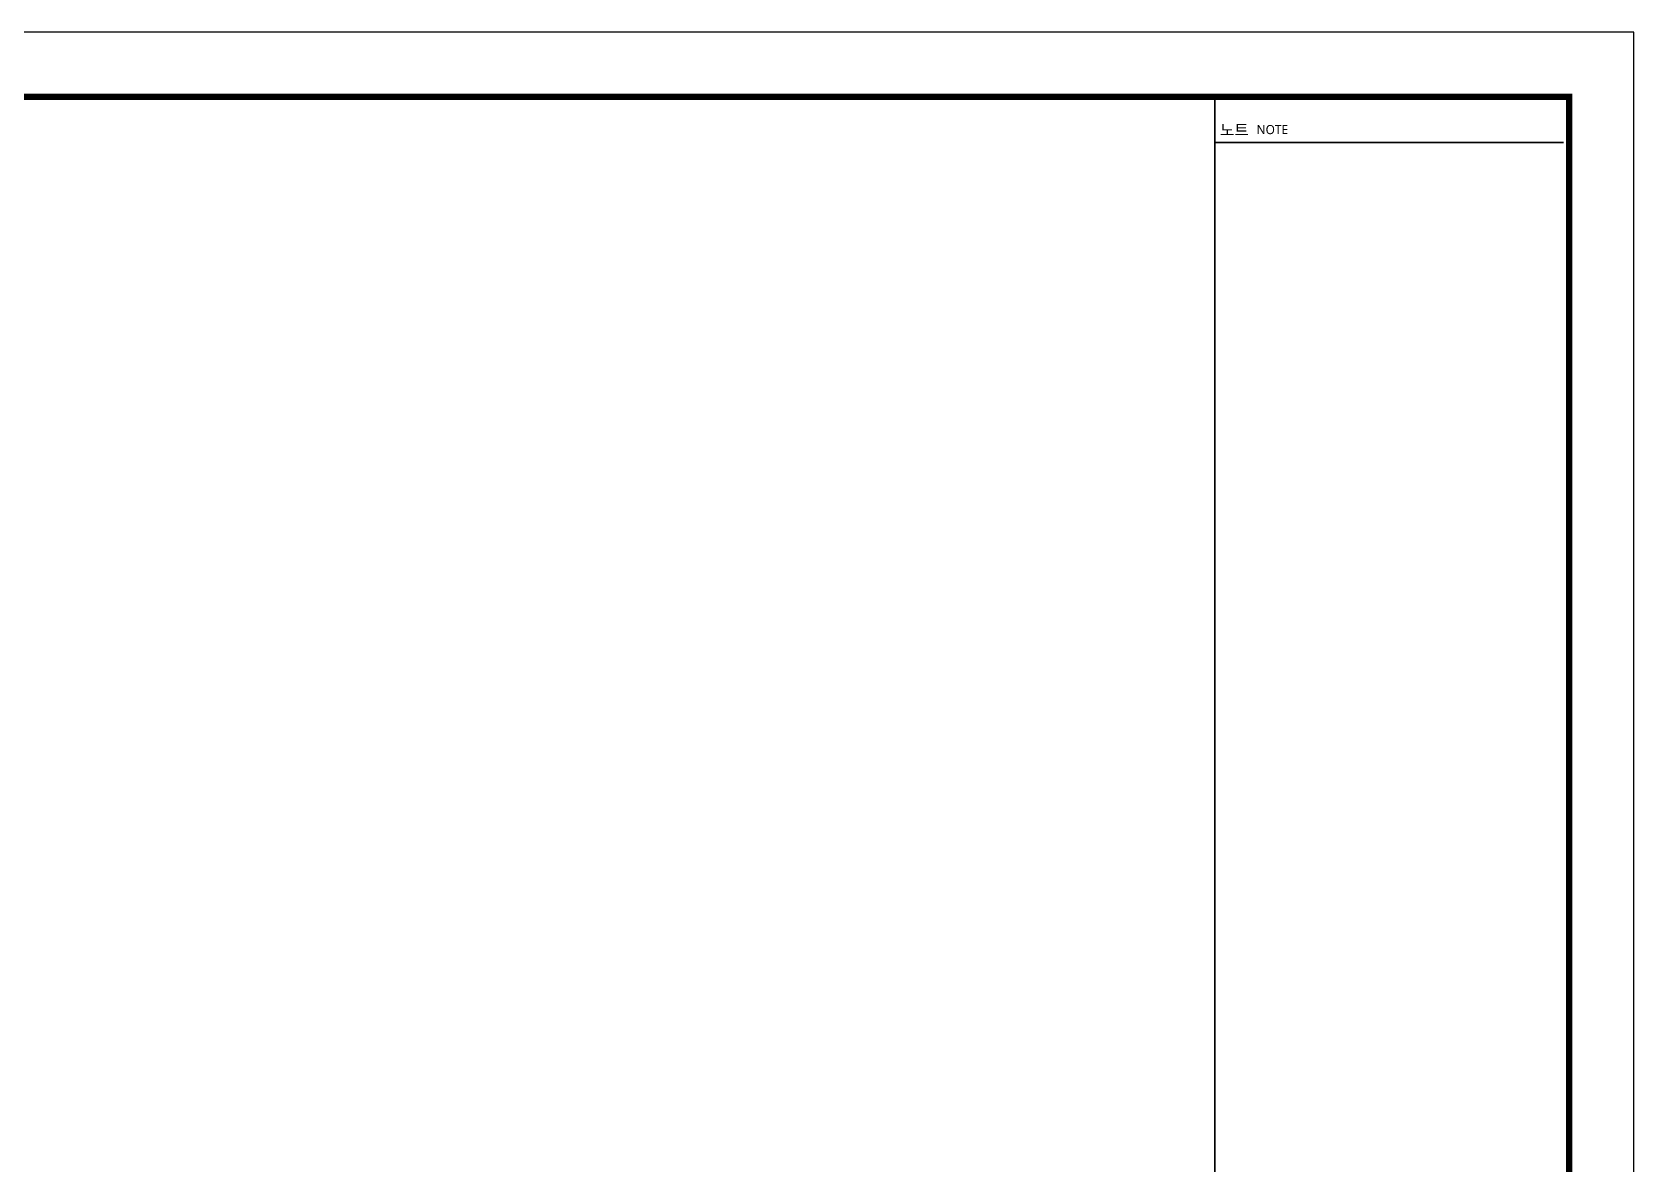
# Model space of a CAD drawing. Header units: millimetres. Extents: x 0 to 841, y 0 to 594.
# Drawn here: x 420.5 to 841, y 297 to 594 of the extents above; entities that cross this region are included whole.
import ezdxf

# ---------------------------------------------------------------- set-up
doc = ezdxf.new("R2010")
doc.units = ezdxf.units.MM
doc.header["$MEASUREMENT"] = 0
doc.layers.add('G3TITLE', color=7, linetype='Continuous')
doc.layers.add('간삼시트-A3', color=1, linetype='Continuous')
doc.styles.add('간삼타이틀', font='malgun.ttf')

msp = doc.modelspace()

# ---------------------------------------------------------------- linework, layer by layer
at = {"layer": 'G3TITLE', "color": 1}
msp.add_lwpolyline([(841, 0), (841, 594), (0, 594), (0, 0)], close=True, dxfattribs=at)
at = {"layer": 'G3TITLE', "color": 6, "const_width": 1.7}
msp.add_lwpolyline([(824, 343.5), (824, 577), (731, 577), (381, 577), (31, 577), (31, 297), (31, 17), (381, 17), (731, 17), (824, 17)], close=True, dxfattribs=at)
at = {"layer": 'G3TITLE', "color": 1, "const_width": 0.4}
msp.add_lwpolyline([(731, 577), (731, 17)], dxfattribs=at)
at = {"layer": '간삼시트-A3', "const_width": 0.4}
msp.add_lwpolyline([(731.13, 565), (822.52, 565)], dxfattribs=at)

# ---------------------------------------------------------------- texts
at = {"layer": '간삼시트-A3', "style": '간삼타이틀'}
for s, height, p in [('노트', 3, (732.35, 566.79)), ('NOTE', 2.4, (741.93, 567.21))]:
    msp.add_text(s, height=height, dxfattribs=at).set_placement(p)

doc.saveas('drawing.dxf')
